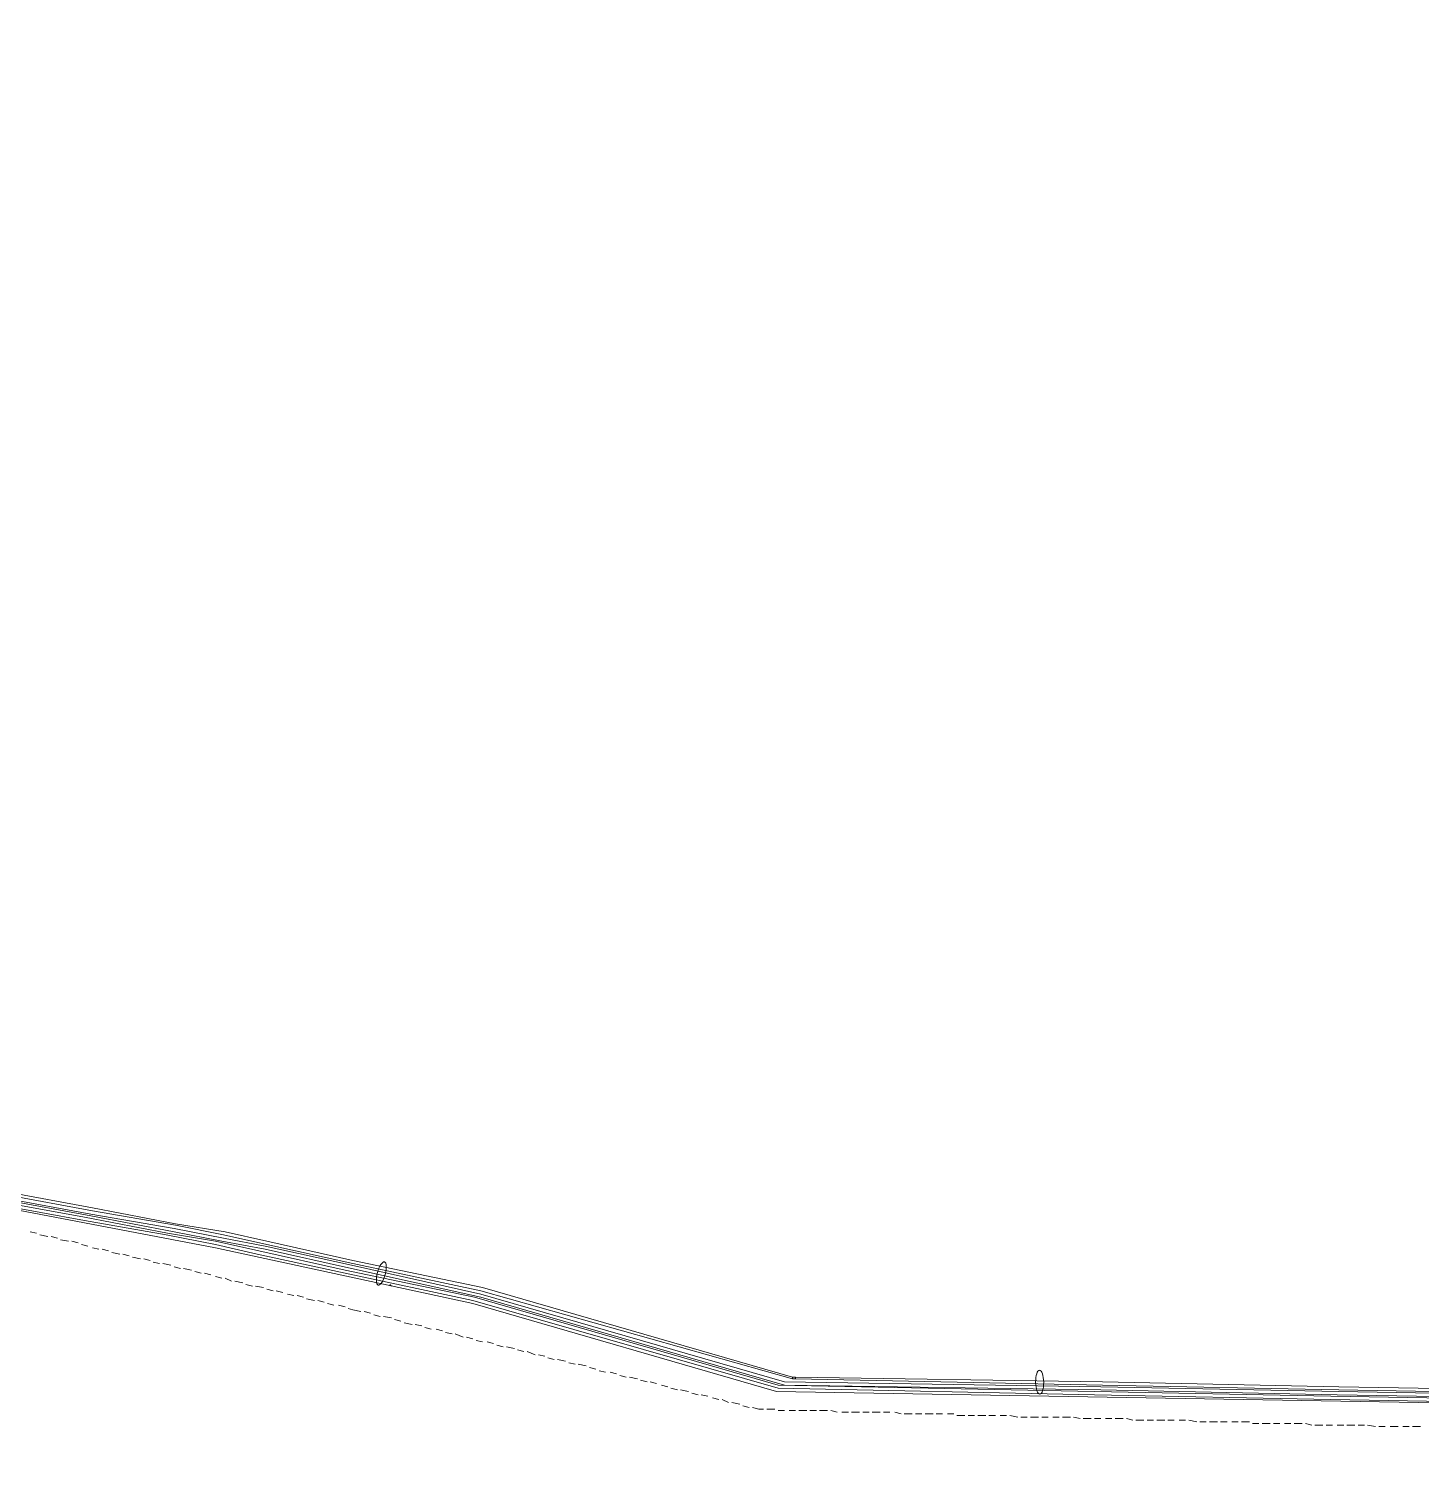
# Model space of a CAD drawing. Header units: inches. Extents: x 1969 to 240164, y 1364 to 46451.
# Drawn here: x 18450 to 21421, y 28032 to 31084 of the extents above; entities that cross this region are included whole.
import ezdxf

# ---------------------------------------------------------------- set-up
doc = ezdxf.new("R2010")
doc.units = ezdxf.units.IN
doc.header["$MEASUREMENT"] = 0
for name, color, linetype in [('PDF_0', 7, 'Continuous'), ('PDF_BH_Soil', 7, 'Continuous'), ('PDF_BH_Waste', 7, 'Continuous'), ('PDF_BOUNDARY', 7, 'Continuous'), ('PDF_PHE_TEXT', 7, 'Continuous'), ('PDF_References', 7, 'Continuous'), ('PDF_TEXT2', 7, 'Continuous')]:
    doc.layers.add(name, color=color, linetype=linetype)

msp = doc.modelspace()

# ---------------------------------------------------------------- linework, layer by layer
msp.add_open_spline([(11779.4, 30390.4), (12404.8, 31117.2), (14138.6, 33132.1), (20998.6, 35318.3), (26892.4, 36033.4), (31134.5, 36547.4)], degree=3, knots=[0, 0, 0, 0, 2838.579552, 7869.790795, 20791.577287, 20791.577287, 20791.577287, 20791.577287])
at = {"layer": 'PDF_0', "lineweight": 0}
msp.add_lwpolyline([(19224, 28401.4), (19220.6, 28404.8)], dxfattribs=at)
at = {"layer": 'PDF_BH_Soil', "lineweight": 0}
for points in [[(25162, 27416.3), (22755.4, 28074.2), (22646.4, 28094.7), (22411.2, 28139), (21228.3, 28159.4), (20723.8, 28169.6), (20048.9, 28183.3), (19397.9, 28370.8), (19125.2, 28428.7), (18937.7, 28469.6), (18849.1, 28490.1), (18743.4, 28510.5), (18569.5, 28541.2), (18382.1, 28575.3), (17390.1, 28834.3), (16834.5, 29073), (16827.7, 29076.4), (16820.9, 29076.4), (16810.6, 29083.2), (16797, 29086.6), (16749.3, 29103.6)], [(25165.4, 27423.1), (22755.4, 28081), (22646.4, 28101.5), (22414.6, 28145.8), (21228.3, 28166.2), (20723.8, 28176.5), (20048.9, 28190.1), (19401.3, 28377.6), (19125.2, 28435.5), (18941.1, 28476.4), (18849.1, 28496.9), (18746.8, 28513.9), (18569.5, 28548), (18385.5, 28582.1), (17393.5, 28841.2), (16837.9, 29076.4), (16831.1, 29079.8), (16824.3, 29083.2), (16814.1, 29086.6), (16797, 29093.4), (16752.7, 29110.4)]]:
    msp.add_lwpolyline(points, dxfattribs=at)
at = {"layer": 'PDF_BH_Waste', "lineweight": 0}
for points in [[(20079.6, 28203.7), (19414.9, 28391.2), (19142.2, 28449.2), (18958.1, 28490.1), (18866.1, 28510.5), (18763.8, 28531), (18586.6, 28561.6), (18402.5, 28595.7), (17396.9, 28858.2), (16848.1, 29093.4), (16814.1, 29107), (16807.2, 29107), (16780, 29117.3), (16766.3, 29124.1), (16759.5, 29124.1), (16476.6, 29226.3), (16357.3, 29267.2), (16275.5, 29297.9), (14574.5, 30133.1)], [(20079.6, 28207.1), (19418.3, 28398), (19142.2, 28456), (18958.1, 28496.9), (18869.5, 28517.3), (18763.8, 28534.4), (18586.6, 28568.5), (18402.5, 28602.5), (17400.3, 28865), (16848.1, 29100.2), (16817.5, 29110.4), (16807.2, 29113.9), (16780, 29124.1), (16766.3, 29130.9), (16762.9, 29130.9), (16476.6, 29233.2), (16360.7, 29274.1)], [(18399.1, 28588.9), (18583.2, 28554.8), (18760.4, 28524.1), (18866.1, 28503.7), (18954.7, 28486.7), (19138.8, 28445.7), (19414.9, 28384.4), (20062.6, 28196.9), (20737.5, 28186.7), (21245.4, 28176.5), (22428.2, 28156)], [(22428.2, 28149.2), (21242, 28169.6), (20737.5, 28179.9), (20062.6, 28190.1), (19414.9, 28377.6), (19138.8, 28438.9), (18954.7, 28479.8), (18862.7, 28496.9), (18760.4, 28517.3), (18583.2, 28551.4), (18399.1, 28585.5)], [(25182.4, 27443.6), (22772.5, 28101.5), (22663.4, 28121.9), (22431.6, 28166.2), (21245.4, 28186.7), (20740.9, 28196.9), (20086.4, 28207.1)], [(25182.4, 27436.8), (22772.5, 28094.7), (22663.4, 28115.1), (22428.2, 28159.4), (21245.4, 28179.9), (20740.9, 28190.1), (20086.4, 28203.7)]]:
    msp.add_lwpolyline(points, dxfattribs=at)
msp.add_lwpolyline([(20086.4, 28203.7), (20079.6, 28203.7), (20079.6, 28207.1), (20086.4, 28207.1)], close=True, dxfattribs=at)
at = {"layer": 'PDF_BOUNDARY', "lineweight": 0}
msp.add_lwpolyline([(16261.8, 29270.7), (16814.1, 29076.4), (17390.1, 28830.9), (18382.1, 28571.9), (18849.1, 28483.2), (19397.9, 28363.9), (18849.1, 28483.2), (18382.1, 28571.9), (17390.1, 28830.9), (16814.1, 29076.4), (16261.8, 29270.7), (16814.1, 29076.4), (17390.1, 28830.9), (18382.1, 28571.9), (18849.1, 28483.2), (19397.9, 28363.9), (20045.5, 28176.5), (22411.2, 28135.6), (22752, 28067.4), (22755.4, 28067.4)], dxfattribs=at)
at = {"layer": 'PDF_PHE_TEXT', "lineweight": 0}
for points in [[(19209.4, 28452.8), (19204.8, 28454), (19198.1, 28444), (19194.4, 28430.4)], [(19210.8, 28425.8), (19214.6, 28439.5), (19213.9, 28451.5), (19209.4, 28452.8)], [(19194.4, 28430.4), (19190.7, 28416.7), (19191.3, 28404.7), (19195.9, 28403.4)], [(19195.9, 28403.4), (19200.4, 28402.2), (19207.1, 28412.2), (19210.8, 28425.8)], [(20606.7, 28221.9), (20602, 28221.8), (20598.3, 28210.3), (20598.5, 28196.2)], [(20615.6, 28196.4), (20615.4, 28210.5), (20611.4, 28221.9), (20606.7, 28221.9)], [(20598.5, 28196.2), (20598.8, 28182.1), (20602.7, 28170.7), (20607.4, 28170.7)], [(20607.4, 28170.7), (20612.2, 28170.8), (20615.8, 28182.3), (20615.6, 28196.4)]]:
    msp.add_open_spline(points, degree=3, dxfattribs=at)
at = {"layer": 'PDF_References', "transparency": 33554559}
msp.add_solid([(20669.3, 28111.7), (20665.9, 28111.7), (20665.9, 28111.7)], dxfattribs=at)
at = {"layer": 'PDF_TEXT2', "lineweight": 0}
for points in [[(18453.6, 28517.3), (18467.3, 28513.9)], [(18474.1, 28510.5), (18491.1, 28507.1)], [(18498, 28507.1), (18511.6, 28503.7)], [(18518.4, 28500.3), (18535.4, 28496.9)], [(18542.3, 28496.9), (18555.9, 28493.5)], [(18562.7, 28490.1), (18576.4, 28486.7)], [(18586.6, 28483.2), (18600.2, 28479.8)], [(18607, 28479.8), (18620.7, 28476.4)], [(18627.5, 28473), (18644.5, 28469.6)], [(18651.3, 28469.6), (18665, 28466.2)], [(18671.8, 28462.8), (18688.8, 28459.4)], [(18695.7, 28459.4), (18709.3, 28456)], [(18716.1, 28452.6), (18729.7, 28449.2)], [(18736.6, 28449.2), (18753.6, 28445.7)], [(18760.4, 28442.3), (18774.1, 28438.9)], [(18780.9, 28438.9), (18797.9, 28435.5)], [(18804.7, 28432.1), (18818.4, 28428.7)], [(18825.2, 28428.7), (18838.8, 28425.3)], [(18849.1, 28421.9), (18862.7, 28418.5)], [(18869.5, 28418.5), (18883.1, 28411.7)], [(18890, 28411.7), (18907, 28408.3)], [(18913.8, 28404.8), (18927.5, 28401.4)], [(18934.3, 28401.4), (18951.3, 28398)], [(18958.1, 28394.6), (18971.8, 28391.2)], [(18978.6, 28391.2), (18992.2, 28387.8)], [(19002.4, 28384.4), (19016.1, 28381)], [(19022.9, 28381), (19036.5, 28377.6)], [(19043.3, 28374.2), (19060.4, 28370.8)], [(19067.2, 28370.8), (19080.8, 28367.3)], [(19087.7, 28363.9), (19101.3, 28360.5)], [(19111.5, 28360.5), (19125.2, 28357.1)], [(19132, 28353.7), (19142.2, 28350.3), (19159.2, 28346.9)], [(19166.1, 28346.9), (19179.7, 28343.5)], [(19186.5, 28340.1), (19200.1, 28336.7)], [(19207, 28336.7), (19224, 28333.3)], [(19230.8, 28329.9), (19244.5, 28326.4)], [(19251.3, 28323), (19268.3, 28319.6)], [(19275.1, 28319.6), (19288.8, 28316.2)], [(19295.6, 28312.8), (19309.2, 28309.4)], [(19319.5, 28309.4), (19333.1, 28306)], [(19339.9, 28302.6), (19353.5, 28299.2)], [(19360.4, 28299.2), (19377.4, 28292.4)], [(19384.2, 28292.4), (19397.9, 28288.9)], [(19404.7, 28285.5), (19418.3, 28282.1)], [(19428.5, 28282.1), (19442.2, 28278.7)], [(19449, 28275.3), (19462.6, 28271.9)], [(19469.4, 28271.9), (19486.5, 28268.5)], [(19493.3, 28265.1), (19506.9, 28261.7)], [(19513.7, 28261.7), (19530.8, 28254.9)], [(19537.6, 28254.9), (19551.2, 28251.5)], [(19558.1, 28248), (19571.7, 28244.6)], [(19578.5, 28244.6), (19595.6, 28241.2)], [(19602.4, 28237.8), (19616, 28234.4)], [(19622.8, 28234.4), (19639.9, 28231)], [(19646.7, 28227.6), (19660.3, 28224.2)], [(19667.1, 28220.8), (19680.8, 28217.4)], [(19691, 28217.4), (19704.6, 28214)], [(19711.5, 28210.5), (19725.1, 28207.1)], [(19731.9, 28207.1), (19749, 28203.7)], [(19755.8, 28200.3), (19769.4, 28196.9)], [(19776.2, 28196.9), (19789.9, 28193.5)], [(19800.1, 28190.1), (19813.7, 28186.7)], [(19820.5, 28183.3), (19834.2, 28179.9)], [(19841, 28179.9), (19858, 28176.5)], [(19864.8, 28173.1), (19878.5, 28169.6)], [(19885.3, 28169.6), (19898.9, 28166.2)], [(19909.2, 28162.8), (19922.8, 28159.4)], [(19929.6, 28159.4), (19943.2, 28152.6)], [(19950.1, 28152.6), (19967.1, 28149.2)], [(19973.9, 28145.8), (19987.6, 28142.4)], [(19994.4, 28142.4), (20008, 28139), (20018.2, 28139)], [(20025.1, 28139), (20042.1, 28139)], [(20048.9, 28135.6), (20062.6, 28135.6)], [(20072.8, 28135.6), (20086.4, 28135.6)], [(20093.2, 28135.6), (20110.3, 28135.6)], [(20117.1, 28135.6), (20130.7, 28135.6)], [(20137.5, 28135.6), (20154.6, 28135.6)], [(20161.4, 28135.6), (20175, 28132.1)], [(20185.3, 28132.1), (20198.9, 28132.1)], [(20205.7, 28132.1), (20222.8, 28132.1)], [(20229.6, 28132.1), (20243.2, 28132.1)], [(20250, 28132.1), (20267.1, 28132.1)], [(20273.9, 28132.1), (20287.5, 28132.1)], [(20297.8, 28132.1), (20311.4, 28128.7)], [(20318.2, 28128.7), (20335.2, 28128.7)], [(20342.1, 28128.7), (20355.7, 28128.7)], [(20362.5, 28128.7), (20379.6, 28128.7)], [(20386.4, 28128.7), (20400, 28128.7)], [(20410.2, 28128.7), (20423.9, 28128.7)], [(20430.7, 28125.3), (20447.7, 28125.3)], [(20454.6, 28125.3), (20468.2, 28125.3)], [(20475, 28125.3), (20492, 28125.3)], [(20498.9, 28125.3), (20512.5, 28125.3)], [(20522.7, 28125.3), (20536.4, 28125.3)], [(20543.2, 28125.3), (20560.2, 28121.9)], [(20567, 28121.9), (20580.7, 28121.9)], [(20587.5, 28121.9), (20604.5, 28121.9)], [(20611.4, 28121.9), (20625, 28121.9)], [(20635.2, 28121.9), (20648.9, 28121.9)], [(20655.7, 28121.9), (20672.7, 28121.9)], [(20679.5, 28121.9), (20693.2, 28118.5)], [(20700, 28118.5), (20717, 28118.5)], [(20723.8, 28118.5), (20737.5, 28118.5)], [(20747.7, 28118.5), (20761.3, 28118.5)], [(20768.2, 28118.5), (20785.2, 28118.5)], [(20792, 28118.5), (20805.7, 28115.1)], [(20812.5, 28115.1), (20829.5, 28115.1)], [(20836.3, 28115.1), (20850, 28115.1)], [(20856.8, 28115.1), (20873.8, 28115.1)], [(20880.6, 28115.1), (20894.3, 28115.1)], [(20904.5, 28115.1), (20918.1, 28115.1)], [(20925, 28115.1), (20942, 28111.7)], [(20948.8, 28111.7), (20962.5, 28111.7)], [(20969.3, 28111.7), (20986.3, 28111.7)], [(20993.1, 28111.7), (21006.8, 28111.7)], [(21017, 28111.7), (21030.6, 28111.7)], [(21037.4, 28111.7), (21054.5, 28111.7)], [(21061.3, 28108.3), (21074.9, 28108.3)], [(21081.8, 28108.3), (21098.8, 28108.3)], [(21105.6, 28108.3), (21119.3, 28108.3)], [(21129.5, 28108.3), (21143.1, 28108.3)], [(21149.9, 28108.3), (21167, 28108.3)], [(21173.8, 28108.3), (21187.4, 28104.9)], [(21194.2, 28104.9), (21211.3, 28104.9)], [(21218.1, 28104.9), (21231.7, 28104.9)], [(21242, 28104.9), (21255.6, 28104.9)], [(21262.4, 28104.9), (21279.5, 28104.9)], [(21286.3, 28104.9), (21299.9, 28104.9)], [(21306.7, 28104.9), (21323.8, 28101.5)], [(21330.6, 28101.5), (21344.2, 28101.5)], [(21354.5, 28101.5), (21361.3, 28101.5), (21371.5, 28101.5)], [(21381.7, 28101.5), (21395.4, 28101.5)], [(21402.2, 28101.5), (21419.2, 28101.5)]]:
    msp.add_lwpolyline(points, dxfattribs=at)

doc.saveas('drawing.dxf')
